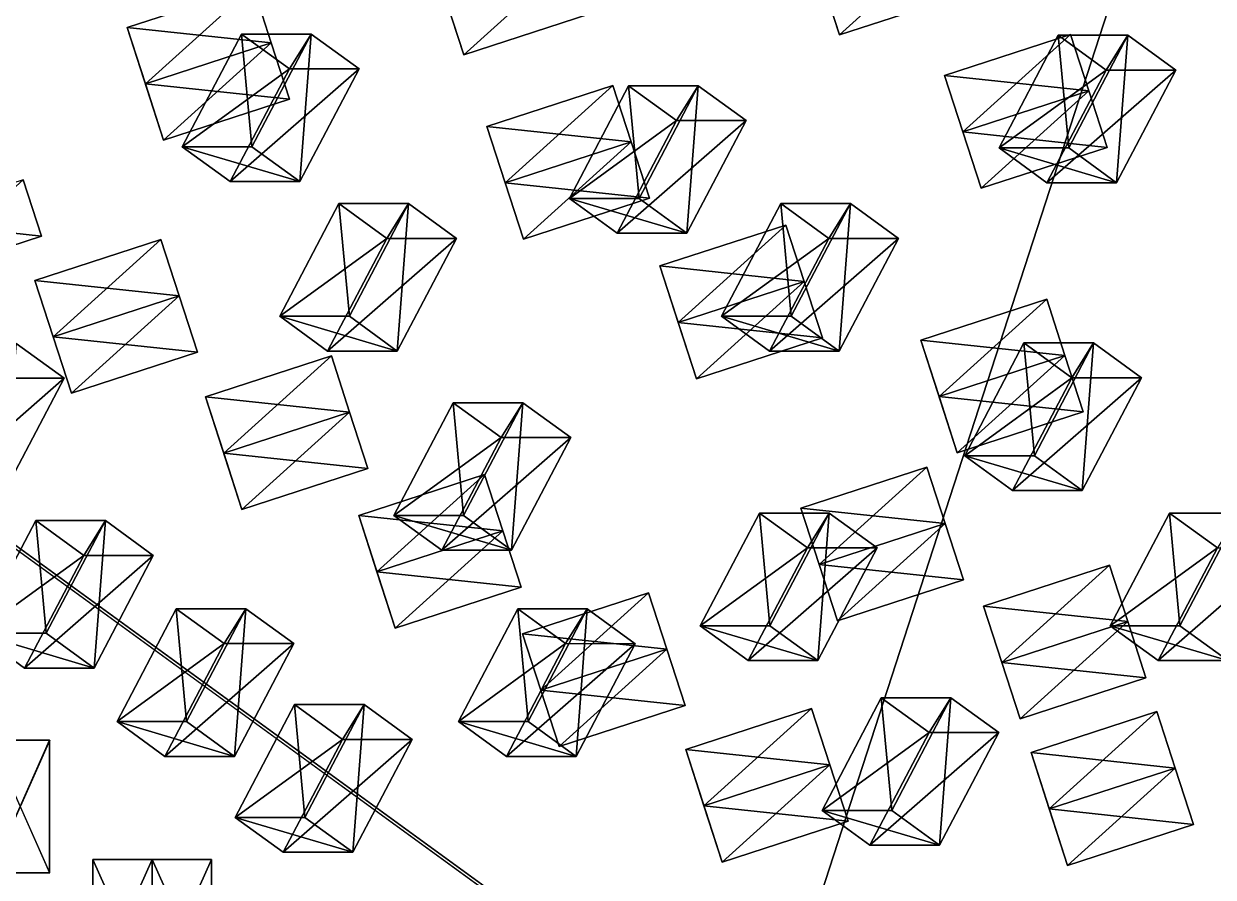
# Model space of a CAD drawing. Header units: metres. Extents: x -324 to 324, y -310 to 311.
# Drawn here: x -217.3 to -127.5, y 133.5 to 197.8 of the extents above; entities that cross this region are included whole.
import ezdxf

# ---------------------------------------------------------------- set-up
doc = ezdxf.new("R2010")
doc.units = ezdxf.units.M

msp = doc.modelspace()

# ---------------------------------------------------------------- linework, layer by layer
for p, q in [((-161.85391, 117.712, -1261.8992), (-261.85693, 190.37546, -1061.904)), ((-261.97635, 190.21114, -1061.9042), (-161.96652, 117.55693, -1261.8993))]:
    msp.add_line(p, q)
for points in [[(-100.05551, 307.93835, -938.3003), (-161.85391, 117.712, -1261.8992), (-261.85693, 190.37546, -1061.904), (-261.85684, 190.37556, -1061.9039)], [(-100.05551, 307.93835, -938.3003), (61.75283, 190.36641, -1261.8993), (-161.85391, 117.712, -1261.8992), (-161.8538, 117.7121, -1261.899)], [(-155.75339, 197.02661, -1122.6477), (-157.1355, 201.28027, -1113.7036), (-158.51743, 205.53342, -1115.94), (-158.51732, 205.53352, -1115.9398)], [(-158.51743, 205.53342, -1115.94), (-157.13533, 201.27975, -1124.884), (-155.75339, 197.02661, -1122.6477), (-155.75328, 197.02672, -1122.6476)], [(-184.12286, 195.51045, -1108), (-185.50497, 199.76411, -1099.0559), (-186.8869, 204.01726, -1101.2922), (-186.8868, 204.01736, -1101.2921)], [(-186.8869, 204.01726, -1101.2922), (-185.5048, 199.7636, -1110.2363), (-184.12286, 195.51045, -1108), (-184.12276, 195.51056, -1107.9999)], [(-155.75339, 197.02661, -1122.6477), (-157.13533, 201.27975, -1124.884), (-147.62476, 204.36993, -1124.884), (-147.62465, 204.37004, -1124.8839)], [(-147.62476, 204.36993, -1124.884), (-146.24283, 200.11679, -1122.6477), (-155.75339, 197.02661, -1122.6477), (-155.75328, 197.02672, -1122.6476)], [(-184.12286, 195.51045, -1108), (-185.5048, 199.7636, -1110.2363), (-175.99423, 202.85378, -1110.2363), (-175.99413, 202.85388, -1110.2362)], [(-175.99423, 202.85378, -1110.2363), (-174.6123, 198.60063, -1108), (-184.12286, 195.51045, -1108), (-184.12276, 195.51056, -1107.9999)], [(-157.1355, 201.28027, -1113.7036), (-155.75339, 197.02661, -1122.6477), (-146.24283, 200.11679, -1122.6477), (-146.24272, 200.1169, -1122.6476)], [(-208.15886, 193.32317, -1108.486), (-209.54095, 197.57683, -1099.5419), (-200.0304, 200.667, -1099.5419), (-200.03029, 200.66711, -1099.5417)], [(-198.64845, 196.41386, -1097.3055), (-200.0304, 200.667, -1099.5419), (-209.54095, 197.57683, -1099.5419), (-209.54085, 197.57693, -1099.5417)], [(-200.0304, 200.667, -1099.5419), (-198.64828, 196.41335, -1108.486), (-208.15886, 193.32317, -1108.486), (-208.15875, 193.32327, -1108.4858)], [(-198.64828, 196.41335, -1108.486), (-200.0304, 200.667, -1099.5419), (-198.64845, 196.41386, -1097.3055), (-198.64835, 196.41397, -1097.3054)], [(-185.50497, 199.76411, -1099.0559), (-184.12286, 195.51045, -1108), (-174.6123, 198.60063, -1108), (-174.6122, 198.60074, -1107.9999)], [(-206.77692, 189.07002, -1106.2496), (-208.15903, 193.32368, -1097.3055), (-209.54095, 197.57683, -1099.5419), (-209.54085, 197.57693, -1099.5417)], [(-209.54095, 197.57683, -1099.5419), (-208.15886, 193.32317, -1108.486), (-206.77692, 189.07002, -1106.2496), (-206.77681, 189.07013, -1106.2495)], [(-209.54095, 197.57683, -1099.5419), (-208.15903, 193.32368, -1097.3055), (-198.64845, 196.41386, -1097.3055), (-198.64835, 196.41397, -1097.3054)], [(-200.8959, 197.07845, -951.8707), (-205.36794, 188.57187, -949.1068), (-200.11029, 188.57162, -940.6005), (-200.11018, 188.57173, -940.6004)], [(-205.36794, 188.57187, -949.1068), (-200.8959, 197.07845, -951.8707), (-197.27795, 194.44986, -954.107), (-197.27785, 194.44997, -954.1069)], [(-200.11029, 188.57162, -940.6005), (-195.63826, 197.07822, -943.3644), (-200.8959, 197.07845, -951.8707), (-200.8958, 197.07855, -951.8706)], [(-197.27795, 194.44986, -954.107), (-200.8959, 197.07845, -951.8707), (-195.63826, 197.07822, -943.3644), (-195.63815, 197.07832, -943.36426)], [(-195.63826, 197.07822, -943.3644), (-200.11029, 188.57162, -940.6005), (-196.49234, 185.94304, -942.8368), (-196.49223, 185.94315, -942.8367)], [(-195.63826, 197.07822, -943.3644), (-192.02031, 194.44962, -945.6007), (-197.27795, 194.44986, -954.107), (-197.27785, 194.44997, -954.1069)], [(-196.49234, 185.94304, -942.8368), (-192.02031, 194.44962, -945.6007), (-195.63826, 197.07822, -943.3644), (-195.63815, 197.07832, -943.36426)], [(-146.43866, 189.69102, -1153.5345), (-147.82076, 193.94469, -1144.5905), (-138.3102, 197.03487, -1144.5905), (-138.31009, 197.03497, -1144.5903)], [(-136.92825, 192.78172, -1142.3541), (-138.3102, 197.03487, -1144.5905), (-147.82076, 193.94469, -1144.5905), (-147.82065, 193.9448, -1144.5903)], [(-138.3102, 197.03487, -1144.5905), (-136.92809, 192.7812, -1153.5345), (-146.43866, 189.69102, -1153.5345), (-146.43855, 189.69113, -1153.5344)], [(-139.23373, 196.988, -852.00507), (-143.70576, 188.48143, -849.24115), (-138.44812, 188.48119, -840.73486), (-138.44801, 188.4813, -840.73474)], [(-143.70576, 188.48143, -849.24115), (-139.23373, 196.988, -852.00507), (-135.61578, 194.35942, -854.24133), (-135.61568, 194.35953, -854.2412)], [(-138.44812, 188.48119, -840.73486), (-133.97609, 196.98778, -843.4987), (-139.23373, 196.988, -852.00507), (-139.23363, 196.98811, -852.00494)], [(-135.61578, 194.35942, -854.24133), (-139.23373, 196.988, -852.00507), (-133.97609, 196.98778, -843.4987), (-133.97598, 196.98788, -843.4986)], [(-133.97609, 196.98778, -843.4987), (-138.44812, 188.48119, -840.73486), (-134.83017, 185.8526, -842.9711), (-134.83006, 185.8527, -842.971)], [(-136.92809, 192.7812, -1153.5345), (-138.3102, 197.03487, -1144.5905), (-136.92825, 192.78172, -1142.3541), (-136.92815, 192.78183, -1142.354)], [(-133.97609, 196.98778, -843.4987), (-130.35814, 194.35918, -845.73505), (-135.61578, 194.35942, -854.24133), (-135.61568, 194.35953, -854.2412)], [(-134.83017, 185.8526, -842.9711), (-130.35814, 194.35918, -845.73505), (-133.97609, 196.98778, -843.4987), (-133.97598, 196.98788, -843.4986)], [(-197.26636, 192.1602, -1106.2496), (-198.64845, 196.41386, -1097.3055), (-208.15903, 193.32368, -1097.3055), (-208.15892, 193.32379, -1097.3054)], [(-206.77692, 189.07002, -1106.2496), (-208.15886, 193.32317, -1108.486), (-198.64828, 196.41335, -1108.486), (-198.64818, 196.41345, -1108.4858)], [(-198.64828, 196.41335, -1108.486), (-197.26636, 192.1602, -1106.2496), (-206.77692, 189.07002, -1106.2496), (-206.77681, 189.07013, -1106.2495)], [(-198.64845, 196.41386, -1097.3055), (-197.26636, 192.1602, -1106.2496), (-198.64828, 196.41335, -1108.486), (-198.64818, 196.41345, -1108.4858)], [(-197.27795, 194.44986, -954.107), (-201.74998, 185.94327, -951.34314), (-205.36794, 188.57187, -949.1068), (-205.36783, 188.57198, -949.1067)], [(-201.74998, 185.94327, -951.34314), (-197.27795, 194.44986, -954.107), (-192.02031, 194.44962, -945.6007), (-192.0202, 194.44972, -945.6006)], [(-192.02031, 194.44962, -945.6007), (-196.49234, 185.94304, -942.8368), (-201.74998, 185.94327, -951.34314), (-201.74988, 185.94337, -951.343)], [(-135.61578, 194.35942, -854.24133), (-140.08781, 185.85283, -851.4775), (-143.70576, 188.48143, -849.24115), (-143.70566, 188.48154, -849.241)], [(-140.08781, 185.85283, -851.4775), (-135.61578, 194.35942, -854.24133), (-130.35814, 194.35918, -845.73505), (-130.35803, 194.35928, -845.7349)], [(-130.35814, 194.35918, -845.73505), (-134.83017, 185.8526, -842.9711), (-140.08781, 185.85283, -851.4775), (-140.0877, 185.85294, -851.47736)], [(-208.15903, 193.32368, -1097.3055), (-206.77692, 189.07002, -1106.2496), (-197.26636, 192.1602, -1106.2496), (-197.26625, 192.16031, -1106.2495)], [(-180.98497, 185.85304, -1139.4856), (-182.36707, 190.1067, -1130.5415), (-172.8565, 193.19688, -1130.5415), (-172.8564, 193.19699, -1130.5414)], [(-171.47456, 188.94374, -1128.3052), (-172.8565, 193.19688, -1130.5415), (-182.36707, 190.1067, -1130.5415), (-182.36696, 190.10681, -1130.5414)], [(-172.8565, 193.19688, -1130.5415), (-171.4744, 188.94322, -1139.4856), (-180.98497, 185.85304, -1139.4856), (-180.98486, 185.85315, -1139.4855)], [(-171.67184, 193.17801, -900.0063), (-176.14388, 184.67143, -897.2424), (-170.88623, 184.67119, -888.7361), (-170.88612, 184.6713, -888.73596)], [(-176.14388, 184.67143, -897.2424), (-171.67184, 193.17801, -900.0063), (-168.0539, 190.54942, -902.24255), (-168.05379, 190.54953, -902.24243)], [(-171.4744, 188.94322, -1139.4856), (-172.8565, 193.19688, -1130.5415), (-171.47456, 188.94374, -1128.3052), (-171.47446, 188.94385, -1128.305)], [(-170.88623, 184.67119, -888.7361), (-166.4142, 193.17778, -891.49994), (-171.67184, 193.17801, -900.0063), (-171.67174, 193.17812, -900.00616)], [(-168.0539, 190.54942, -902.24255), (-171.67184, 193.17801, -900.0063), (-166.4142, 193.17778, -891.49994), (-166.4141, 193.17789, -891.4998)], [(-166.4142, 193.17778, -891.49994), (-170.88623, 184.67119, -888.7361), (-167.26828, 182.0426, -890.97235), (-167.26817, 182.04271, -890.9722)], [(-166.4142, 193.17778, -891.49994), (-162.79625, 190.54918, -893.73627), (-168.0539, 190.54942, -902.24255), (-168.05379, 190.54953, -902.24243)], [(-167.26828, 182.0426, -890.97235), (-162.79625, 190.54918, -893.73627), (-166.4142, 193.17778, -891.49994), (-166.4141, 193.17789, -891.4998)], [(-145.05672, 185.43788, -1151.2982), (-146.43883, 189.69154, -1142.3541), (-147.82076, 193.94469, -1144.5905), (-147.82065, 193.9448, -1144.5903)], [(-147.82076, 193.94469, -1144.5905), (-146.43866, 189.69102, -1153.5345), (-145.05672, 185.43788, -1151.2982), (-145.05661, 185.43799, -1151.2981)], [(-147.82076, 193.94469, -1144.5905), (-146.43883, 189.69154, -1142.3541), (-136.92825, 192.78172, -1142.3541), (-136.92815, 192.78183, -1142.354)], [(-135.54616, 188.52806, -1151.2982), (-136.92825, 192.78172, -1142.3541), (-146.43883, 189.69154, -1142.3541), (-146.43872, 189.69165, -1142.354)], [(-145.05672, 185.43788, -1151.2982), (-146.43866, 189.69102, -1153.5345), (-136.92809, 192.7812, -1153.5345), (-136.92798, 192.78131, -1153.5344)], [(-136.92809, 192.7812, -1153.5345), (-135.54616, 188.52806, -1151.2982), (-145.05672, 185.43788, -1151.2982), (-145.05661, 185.43799, -1151.2981)], [(-136.92825, 192.78172, -1142.3541), (-135.54616, 188.52806, -1151.2982), (-136.92809, 192.7812, -1153.5345), (-136.92798, 192.78131, -1153.5344)], [(-168.0539, 190.54942, -902.24255), (-172.52592, 182.04283, -899.4787), (-176.14388, 184.67143, -897.2424), (-176.14377, 184.67154, -897.24225)], [(-172.52592, 182.04283, -899.4787), (-168.0539, 190.54942, -902.24255), (-162.79625, 190.54918, -893.73627), (-162.79614, 190.54929, -893.73615)], [(-162.79625, 190.54918, -893.73627), (-167.26828, 182.0426, -890.97235), (-172.52592, 182.04283, -899.4787), (-172.52582, 182.04294, -899.4786)], [(-323.78564, -0.00020891172, -938.3003), (-261.97635, 190.21114, -1061.9042), (-161.96652, 117.55693, -1261.8993), (-161.96642, 117.55703, -1261.8992)], [(-200.13194, 0.095825195, -738.10077), (-261.94815, 190.31635, -1061.6997), (-323.74664, 0.10151672, -938.0959), (-323.74655, 0.101616725, -938.09576)], [(-179.60303, 181.5999, -1137.2493), (-180.98514, 185.85356, -1128.3052), (-182.36707, 190.1067, -1130.5415), (-182.36696, 190.10681, -1130.5414)], [(-182.36707, 190.1067, -1130.5415), (-180.98497, 185.85304, -1139.4856), (-179.60303, 181.5999, -1137.2493), (-179.60292, 181.6, -1137.2491)], [(-182.36707, 190.1067, -1130.5415), (-180.98514, 185.85356, -1128.3052), (-171.47456, 188.94374, -1128.3052), (-171.47446, 188.94385, -1128.305)], [(-146.43883, 189.69154, -1142.3541), (-145.05672, 185.43788, -1151.2982), (-135.54616, 188.52806, -1151.2982), (-135.54605, 188.52817, -1151.2981)], [(-170.09247, 184.69008, -1137.2493), (-171.47456, 188.94374, -1128.3052), (-180.98514, 185.85356, -1128.3052), (-180.98503, 185.85367, -1128.305)], [(-179.60303, 181.5999, -1137.2493), (-180.98497, 185.85304, -1139.4856), (-171.4744, 188.94322, -1139.4856), (-171.47429, 188.94333, -1139.4855)], [(-171.4744, 188.94322, -1139.4856), (-170.09247, 184.69008, -1137.2493), (-179.60303, 181.5999, -1137.2493), (-179.60292, 181.6, -1137.2491)], [(-171.47456, 188.94374, -1128.3052), (-170.09247, 184.69008, -1137.2493), (-171.4744, 188.94322, -1139.4856), (-171.47429, 188.94333, -1139.4855)], [(-196.49234, 185.94304, -942.8368), (-200.11029, 188.57162, -940.6005), (-205.36794, 188.57187, -949.1068), (-205.36783, 188.57198, -949.1067)], [(-205.36794, 188.57187, -949.1068), (-201.74998, 185.94327, -951.34314), (-196.49234, 185.94304, -942.8368), (-196.49223, 185.94315, -942.8367)], [(-134.83017, 185.8526, -842.9711), (-138.44812, 188.48119, -840.73486), (-143.70576, 188.48143, -849.24115), (-143.70566, 188.48154, -849.241)], [(-143.70576, 188.48143, -849.24115), (-140.08781, 185.85283, -851.4775), (-134.83017, 185.8526, -842.9711), (-134.83006, 185.8527, -842.971)], [(-216.00433, 181.8335, -1114.3105), (-217.38643, 186.08716, -1105.3665), (-226.897, 182.99698, -1105.3665), (-226.8969, 182.99709, -1105.3663)], [(-217.38626, 186.08664, -1116.5469), (-216.00433, 181.8335, -1114.3105), (-225.5149, 178.74332, -1114.3105), (-225.51479, 178.74342, -1114.3104)], [(-217.38643, 186.08716, -1105.3665), (-216.00433, 181.8335, -1114.3105), (-217.38626, 186.08664, -1116.5469), (-217.38615, 186.08675, -1116.5468)], [(-180.98514, 185.85356, -1128.3052), (-179.60303, 181.5999, -1137.2493), (-170.09247, 184.69008, -1137.2493), (-170.09236, 184.69019, -1137.2491)], [(-193.54094, 184.2856, -924.9346), (-198.01297, 175.77902, -922.17065), (-192.75533, 175.77878, -913.66437), (-192.75522, 175.77888, -913.66425)], [(-198.01297, 175.77902, -922.17065), (-193.54094, 184.2856, -924.9346), (-189.92299, 181.65701, -927.17084), (-189.92288, 181.65712, -927.1707)], [(-192.75533, 175.77878, -913.66437), (-188.2833, 184.28537, -916.4282), (-193.54094, 184.2856, -924.9346), (-193.54083, 184.2857, -924.93445)], [(-189.92299, 181.65701, -927.17084), (-193.54094, 184.2856, -924.9346), (-188.2833, 184.28537, -916.4282), (-188.28319, 184.28548, -916.4281)], [(-188.2833, 184.28537, -916.4282), (-192.75533, 175.77878, -913.66437), (-189.13737, 173.15019, -915.90063), (-189.13727, 173.1503, -915.9005)], [(-188.2833, 184.28537, -916.4282), (-184.66534, 181.65677, -918.66455), (-189.92299, 181.65701, -927.17084), (-189.92288, 181.65712, -927.1707)], [(-189.13737, 173.15019, -915.90063), (-184.66534, 181.65677, -918.66455), (-188.2833, 184.28537, -916.4282), (-188.28319, 184.28548, -916.4281)], [(-167.26828, 182.0426, -890.97235), (-170.88623, 184.67119, -888.7361), (-176.14388, 184.67143, -897.2424), (-176.14377, 184.67154, -897.24225)], [(-176.14388, 184.67143, -897.2424), (-172.52592, 182.04283, -899.4787), (-167.26828, 182.0426, -890.97235), (-167.26817, 182.04271, -890.9722)], [(-160.18224, 184.28407, -870.9638), (-164.65427, 175.7775, -868.1999), (-159.39662, 175.77725, -859.6936), (-159.39651, 175.77736, -859.6935)], [(-164.65427, 175.7775, -868.1999), (-160.18224, 184.28407, -870.9638), (-156.56429, 181.65549, -873.2001), (-156.56418, 181.6556, -873.19995)], [(-159.39662, 175.77725, -859.6936), (-154.92459, 184.28384, -862.45746), (-160.18224, 184.28407, -870.9638), (-160.18213, 184.28418, -870.9637)], [(-156.56429, 181.65549, -873.2001), (-160.18224, 184.28407, -870.9638), (-154.92459, 184.28384, -862.45746), (-154.92448, 184.28395, -862.45734)], [(-154.92459, 184.28384, -862.45746), (-159.39662, 175.77725, -859.6936), (-155.77867, 173.14867, -861.9299), (-155.77856, 173.14877, -861.92975)], [(-154.92459, 184.28384, -862.45746), (-151.30664, 181.65524, -864.6938), (-156.56429, 181.65549, -873.2001), (-156.56418, 181.6556, -873.19995)], [(-155.77867, 173.14867, -861.9299), (-151.30664, 181.65524, -864.6938), (-154.92459, 184.28384, -862.45746), (-154.92448, 184.28395, -862.45734)], [(-226.897, 182.99698, -1105.3665), (-225.5149, 178.74332, -1114.3105), (-216.00433, 181.8335, -1114.3105), (-216.00423, 181.8336, -1114.3104)], [(-167.92476, 175.32292, -1167.5834), (-169.30685, 179.57658, -1158.6393), (-159.7963, 182.66676, -1158.6393), (-159.79619, 182.66687, -1158.6392)], [(-158.41435, 178.41362, -1156.403), (-159.7963, 182.66676, -1158.6393), (-169.30685, 179.57658, -1158.6393), (-169.30675, 179.57669, -1158.6392)], [(-159.7963, 182.66676, -1158.6393), (-158.41418, 178.4131, -1167.5834), (-167.92476, 175.32292, -1167.5834), (-167.92465, 175.32303, -1167.5833)], [(-158.41418, 178.4131, -1167.5834), (-159.7963, 182.66676, -1158.6393), (-158.41435, 178.41362, -1156.403), (-158.41425, 178.41373, -1156.4028)], [(-215.11397, 174.23102, -1140.499), (-216.49606, 178.48468, -1131.5549), (-206.9855, 181.57486, -1131.5549), (-206.9854, 181.57497, -1131.5548)], [(-205.60356, 177.32172, -1129.3186), (-206.9855, 181.57486, -1131.5549), (-216.49606, 178.48468, -1131.5549), (-216.49596, 178.48479, -1131.5548)], [(-206.9855, 181.57486, -1131.5549), (-205.6034, 177.3212, -1140.499), (-215.11397, 174.23102, -1140.499), (-215.11386, 174.23112, -1140.4989)], [(-205.6034, 177.3212, -1140.499), (-206.9855, 181.57486, -1131.5549), (-205.60356, 177.32172, -1129.3186), (-205.60345, 177.32182, -1129.3185)], [(-189.92299, 181.65701, -927.17084), (-194.39502, 173.15042, -924.407), (-198.01297, 175.77902, -922.17065), (-198.01286, 175.77913, -922.17053)], [(-194.39502, 173.15042, -924.407), (-189.92299, 181.65701, -927.17084), (-184.66534, 181.65677, -918.66455), (-184.66524, 181.65688, -918.6644)], [(-184.66534, 181.65677, -918.66455), (-189.13737, 173.15019, -915.90063), (-194.39502, 173.15042, -924.407), (-194.39491, 173.15053, -924.40686)], [(-156.56429, 181.65549, -873.2001), (-161.03632, 173.1489, -870.4362), (-164.65427, 175.7775, -868.1999), (-164.65416, 175.7776, -868.19977)], [(-161.03632, 173.1489, -870.4362), (-156.56429, 181.65549, -873.2001), (-151.30664, 181.65524, -864.6938), (-151.30653, 181.65535, -864.69366)], [(-151.30664, 181.65524, -864.6938), (-155.77867, 173.14867, -861.9299), (-161.03632, 173.1489, -870.4362), (-161.03621, 173.149, -870.4361)], [(-166.54282, 171.06978, -1165.347), (-167.92493, 175.32344, -1156.403), (-169.30685, 179.57658, -1158.6393), (-169.30675, 179.57669, -1158.6392)], [(-169.30685, 179.57658, -1158.6393), (-167.92476, 175.32292, -1167.5834), (-166.54282, 171.06978, -1165.347), (-166.54271, 171.06989, -1165.3469)], [(-169.30685, 179.57658, -1158.6393), (-167.92493, 175.32344, -1156.403), (-158.41435, 178.41362, -1156.403), (-158.41425, 178.41373, -1156.4028)], [(-213.73203, 169.97787, -1138.2627), (-215.11414, 174.23154, -1129.3186), (-216.49606, 178.48468, -1131.5549), (-216.49596, 178.48479, -1131.5548)], [(-216.49606, 178.48468, -1131.5549), (-215.11397, 174.23102, -1140.499), (-213.73203, 169.97787, -1138.2627), (-213.73192, 169.97798, -1138.2626)], [(-216.49606, 178.48468, -1131.5549), (-215.11414, 174.23154, -1129.3186), (-205.60356, 177.32172, -1129.3186), (-205.60345, 177.32182, -1129.3185)], [(-157.03226, 174.15996, -1165.347), (-158.41435, 178.41362, -1156.403), (-167.92493, 175.32344, -1156.403), (-167.92482, 175.32355, -1156.4028)], [(-166.54282, 171.06978, -1165.347), (-167.92476, 175.32292, -1167.5834), (-158.41418, 178.4131, -1167.5834), (-158.41408, 178.41321, -1167.5833)], [(-158.41418, 178.4131, -1167.5834), (-157.03226, 174.15996, -1165.347), (-166.54282, 171.06978, -1165.347), (-166.54271, 171.06989, -1165.3469)], [(-158.41435, 178.41362, -1156.403), (-157.03226, 174.15996, -1165.347), (-158.41418, 178.4131, -1167.5834), (-158.41408, 178.41321, -1167.5833)], [(-204.22147, 173.06805, -1138.2627), (-205.60356, 177.32172, -1129.3186), (-215.11414, 174.23154, -1129.3186), (-215.11403, 174.23164, -1129.3185)], [(-213.73203, 169.97787, -1138.2627), (-215.11397, 174.23102, -1140.499), (-205.6034, 177.3212, -1140.499), (-205.60329, 177.3213, -1140.4989)], [(-205.6034, 177.3212, -1140.499), (-204.22147, 173.06805, -1138.2627), (-213.73203, 169.97787, -1138.2627), (-213.73192, 169.97798, -1138.2626)], [(-205.60356, 177.32172, -1129.3186), (-204.22147, 173.06805, -1138.2627), (-205.6034, 177.3212, -1140.499), (-205.60329, 177.3213, -1140.4989)], [(-148.23824, 169.731, -1190.384), (-149.62033, 173.98466, -1181.44), (-140.10977, 177.07484, -1181.44), (-140.10966, 177.07495, -1181.4398)], [(-138.72783, 172.8217, -1179.2036), (-140.10977, 177.07484, -1181.44), (-149.62033, 173.98466, -1181.44), (-149.62022, 173.98477, -1181.4398)], [(-140.10977, 177.07484, -1181.44), (-138.72766, 172.82118, -1190.384), (-148.23824, 169.731, -1190.384), (-148.23813, 169.73111, -1190.3839)], [(-138.72766, 172.82118, -1190.384), (-140.10977, 177.07484, -1181.44), (-138.72783, 172.8217, -1179.2036), (-138.72772, 172.82181, -1179.2035)], [(-189.13737, 173.15019, -915.90063), (-192.75533, 175.77878, -913.66437), (-198.01297, 175.77902, -922.17065), (-198.01286, 175.77913, -922.17053)], [(-198.01297, 175.77902, -922.17065), (-194.39502, 173.15042, -924.407), (-189.13737, 173.15019, -915.90063), (-189.13727, 173.1503, -915.9005)], [(-167.92493, 175.32344, -1156.403), (-166.54282, 171.06978, -1165.347), (-157.03226, 174.15996, -1165.347), (-157.03215, 174.16006, -1165.3469)], [(-155.77867, 173.14867, -861.9299), (-159.39662, 175.77725, -859.6936), (-164.65427, 175.7775, -868.1999), (-164.65416, 175.7776, -868.19977)], [(-164.65427, 175.7775, -868.1999), (-161.03632, 173.1489, -870.4362), (-155.77867, 173.14867, -861.9299), (-155.77856, 173.14877, -861.92975)], [(-215.11414, 174.23154, -1129.3186), (-213.73203, 169.97787, -1138.2627), (-204.22147, 173.06805, -1138.2627), (-204.22136, 173.06816, -1138.2626)], [(-217.9051, 173.72852, -951.9426), (-214.28716, 171.09991, -954.17896), (-219.5448, 171.10016, -962.68524), (-219.5447, 171.10027, -962.6851)], [(-218.75919, 162.59334, -951.41504), (-214.28716, 171.09991, -954.17896), (-217.9051, 173.72852, -951.9426), (-217.905, 173.72862, -951.9425)], [(-146.8563, 165.47786, -1188.1477), (-148.2384, 169.73152, -1179.2036), (-149.62033, 173.98466, -1181.44), (-149.62022, 173.98477, -1181.4398)], [(-149.62033, 173.98466, -1181.44), (-148.23824, 169.731, -1190.384), (-146.8563, 165.47786, -1188.1477), (-146.85619, 165.47797, -1188.1476)], [(-149.62033, 173.98466, -1181.44), (-148.2384, 169.73152, -1179.2036), (-138.72783, 172.8217, -1179.2036), (-138.72772, 172.82181, -1179.2035)], [(-141.82784, 173.76883, -828.9095), (-146.29987, 165.26225, -826.14557), (-141.04222, 165.26201, -817.6393), (-141.04211, 165.26212, -817.63916)], [(-146.29987, 165.26225, -826.14557), (-141.82784, 173.76883, -828.9095), (-138.20988, 171.14024, -831.14575), (-138.20978, 171.14035, -831.1456)], [(-141.04222, 165.26201, -817.6393), (-136.57019, 173.7686, -820.40314), (-141.82784, 173.76883, -828.9095), (-141.82773, 173.76894, -828.90936)], [(-138.20988, 171.14024, -831.14575), (-141.82784, 173.76883, -828.9095), (-136.57019, 173.7686, -820.40314), (-136.57008, 173.7687, -820.403)], [(-136.57019, 173.7686, -820.40314), (-141.04222, 165.26201, -817.6393), (-137.42427, 162.63342, -819.87555), (-137.42416, 162.63353, -819.8754)], [(-136.57019, 173.7686, -820.40314), (-132.95224, 171.14, -822.63947), (-138.20988, 171.14024, -831.14575), (-138.20978, 171.14035, -831.1456)], [(-137.42427, 162.63342, -819.87555), (-132.95224, 171.14, -822.63947), (-136.57019, 173.7686, -820.40314), (-136.57008, 173.7687, -820.403)], [(-202.24474, 165.45526, -1165.1421), (-203.62683, 169.70892, -1156.198), (-194.11627, 172.7991, -1156.198), (-194.11617, 172.79921, -1156.1979)], [(-192.73433, 168.54596, -1153.9617), (-194.11627, 172.7991, -1156.198), (-203.62683, 169.70892, -1156.198), (-203.62672, 169.70903, -1156.1979)], [(-194.11627, 172.7991, -1156.198), (-192.73416, 168.54544, -1165.1421), (-202.24474, 165.45526, -1165.1421), (-202.24463, 165.45537, -1165.142)], [(-192.73416, 168.54544, -1165.1421), (-194.11627, 172.7991, -1156.198), (-192.73433, 168.54596, -1153.9617), (-192.73422, 168.54607, -1153.9615)], [(-137.34573, 168.56804, -1188.1477), (-138.72783, 172.8217, -1179.2036), (-148.2384, 169.73152, -1179.2036), (-148.2383, 169.73163, -1179.2035)], [(-146.8563, 165.47786, -1188.1477), (-148.23824, 169.731, -1190.384), (-138.72766, 172.82118, -1190.384), (-138.72755, 172.82129, -1190.3839)], [(-138.72766, 172.82118, -1190.384), (-137.34573, 168.56804, -1188.1477), (-146.8563, 165.47786, -1188.1477), (-146.85619, 165.47797, -1188.1476)], [(-138.72783, 172.8217, -1179.2036), (-137.34573, 168.56804, -1188.1477), (-138.72766, 172.82118, -1190.384), (-138.72755, 172.82129, -1190.3839)], [(-224.01683, 162.59357, -959.9214), (-219.5448, 171.10016, -962.68524), (-214.28716, 171.09991, -954.17896), (-214.28705, 171.10002, -954.17883)], [(-214.28716, 171.09991, -954.17896), (-218.75919, 162.59334, -951.41504), (-224.01683, 162.59357, -959.9214), (-224.01672, 162.59367, -959.92126)], [(-138.20988, 171.14024, -831.14575), (-142.68192, 162.63365, -828.3819), (-146.29987, 165.26225, -826.14557), (-146.29976, 165.26236, -826.14545)], [(-142.68192, 162.63365, -828.3819), (-138.20988, 171.14024, -831.14575), (-132.95224, 171.14, -822.63947), (-132.95213, 171.1401, -822.63934)], [(-132.95224, 171.14, -822.63947), (-137.42427, 162.63342, -819.87555), (-142.68192, 162.63365, -828.3819), (-142.68181, 162.63376, -828.3818)], [(-148.2384, 169.73152, -1179.2036), (-146.8563, 165.47786, -1188.1477), (-137.34573, 168.56804, -1188.1477), (-137.34563, 168.56815, -1188.1476)], [(-200.8628, 161.20212, -1162.9058), (-202.2449, 165.45578, -1153.9617), (-203.62683, 169.70892, -1156.198), (-203.62672, 169.70903, -1156.1979)], [(-203.62683, 169.70892, -1156.198), (-202.24474, 165.45526, -1165.1421), (-200.8628, 161.20212, -1162.9058), (-200.86269, 161.20222, -1162.9056)], [(-203.62683, 169.70892, -1156.198), (-202.2449, 165.45578, -1153.9617), (-192.73433, 168.54596, -1153.9617), (-192.73422, 168.54607, -1153.9615)], [(-184.92366, 169.25838, -893.3298), (-189.39569, 160.7518, -890.56586), (-184.13805, 160.75156, -882.0596), (-184.13794, 160.75166, -882.05945)], [(-189.39569, 160.7518, -890.56586), (-184.92366, 169.25838, -893.3298), (-181.30571, 166.62979, -895.56604), (-181.3056, 166.6299, -895.5659)], [(-184.13805, 160.75156, -882.0596), (-179.66602, 169.25815, -884.8234), (-184.92366, 169.25838, -893.3298), (-184.92355, 169.25848, -893.32965)], [(-181.30571, 166.62979, -895.56604), (-184.92366, 169.25838, -893.3298), (-179.66602, 169.25815, -884.8234), (-179.66591, 169.25826, -884.8233)], [(-179.66602, 169.25815, -884.8234), (-184.13805, 160.75156, -882.0596), (-180.5201, 158.12297, -884.29584), (-180.51999, 158.12308, -884.2957)], [(-179.66602, 169.25815, -884.8234), (-176.04807, 166.62955, -887.05975), (-181.30571, 166.62979, -895.56604), (-181.3056, 166.6299, -895.5659)], [(-180.5201, 158.12297, -884.29584), (-176.04807, 166.62955, -887.05975), (-179.66602, 169.25815, -884.8234), (-179.66591, 169.25826, -884.8233)], [(-191.35223, 164.2923, -1162.9058), (-192.73433, 168.54596, -1153.9617), (-202.2449, 165.45578, -1153.9617), (-202.2448, 165.45589, -1153.9615)], [(-200.8628, 161.20212, -1162.9058), (-202.24474, 165.45526, -1165.1421), (-192.73416, 168.54544, -1165.1421), (-192.73405, 168.54555, -1165.142)], [(-192.73416, 168.54544, -1165.1421), (-191.35223, 164.2923, -1162.9058), (-200.8628, 161.20212, -1162.9058), (-200.86269, 161.20222, -1162.9056)], [(-192.73433, 168.54596, -1153.9617), (-191.35223, 164.2923, -1162.9058), (-192.73416, 168.54544, -1165.1421), (-192.73405, 168.54555, -1165.142)], [(-181.30571, 166.62979, -895.56604), (-185.77774, 158.1232, -892.8022), (-189.39569, 160.7518, -890.56586), (-189.39558, 160.7519, -890.56573)], [(-185.77774, 158.1232, -892.8022), (-181.30571, 166.62979, -895.56604), (-176.04807, 166.62955, -887.05975), (-176.04796, 166.62965, -887.05963)], [(-176.04807, 166.62955, -887.05975), (-180.5201, 158.12297, -884.29584), (-185.77774, 158.1232, -892.8022), (-185.77763, 158.1233, -892.80206)], [(-202.2449, 165.45578, -1153.9617), (-200.8628, 161.20212, -1162.9058), (-191.35223, 164.2923, -1162.9058), (-191.35213, 164.2924, -1162.9056)], [(-137.42427, 162.63342, -819.87555), (-141.04222, 165.26201, -817.6393), (-146.29987, 165.26225, -826.14557), (-146.29976, 165.26236, -826.14545)], [(-146.29987, 165.26225, -826.14557), (-142.68192, 162.63365, -828.3819), (-137.42427, 162.63342, -819.87555), (-137.42416, 162.63353, -819.8754)], [(-157.27885, 157.05742, -1208.9009), (-158.66095, 161.31108, -1199.9568), (-149.15039, 164.40126, -1199.9568), (-149.15028, 164.40137, -1199.9567)], [(-147.76845, 160.14812, -1197.7205), (-149.15039, 164.40126, -1199.9568), (-158.66095, 161.31108, -1199.9568), (-158.66084, 161.31119, -1199.9567)], [(-149.15039, 164.40126, -1199.9568), (-147.76828, 160.1476, -1208.9009), (-157.27885, 157.05742, -1208.9009), (-157.27875, 157.05753, -1208.9008)], [(-147.76828, 160.1476, -1208.9009), (-149.15039, 164.40126, -1199.9568), (-147.76845, 160.14812, -1197.7205), (-147.76834, 160.14822, -1197.7203)], [(-190.67116, 156.50072, -1189.3246), (-192.05325, 160.75438, -1180.3805), (-182.5427, 163.84456, -1180.3805), (-182.54259, 163.84467, -1180.3804)], [(-181.16075, 159.59142, -1178.1442), (-182.5427, 163.84456, -1180.3805), (-192.05325, 160.75438, -1180.3805), (-192.05315, 160.75449, -1180.3804)], [(-182.5427, 163.84456, -1180.3805), (-181.16058, 159.5909, -1189.3246), (-190.67116, 156.50072, -1189.3246), (-190.67105, 156.50082, -1189.3245)], [(-181.16058, 159.5909, -1189.3246), (-182.5427, 163.84456, -1180.3805), (-181.16075, 159.59142, -1178.1442), (-181.16064, 159.59152, -1178.144)], [(-189.28922, 152.24757, -1187.0883), (-190.67133, 156.50124, -1178.1442), (-192.05325, 160.75438, -1180.3805), (-192.05315, 160.75449, -1180.3804)], [(-192.05325, 160.75438, -1180.3805), (-190.67116, 156.50072, -1189.3246), (-189.28922, 152.24757, -1187.0883), (-189.28911, 152.24768, -1187.0881)], [(-192.05325, 160.75438, -1180.3805), (-190.67133, 156.50124, -1178.1442), (-181.16075, 159.59142, -1178.1442), (-181.16064, 159.59152, -1178.144)], [(-180.5201, 158.12297, -884.29584), (-184.13805, 160.75156, -882.0596), (-189.39569, 160.7518, -890.56586), (-189.39558, 160.7519, -890.56573)], [(-189.39569, 160.7518, -890.56586), (-185.77774, 158.1232, -892.8022), (-180.5201, 158.12297, -884.29584), (-180.51999, 158.12308, -884.2957)], [(-161.78941, 160.93341, -846.11694), (-166.26144, 152.42683, -843.353), (-161.0038, 152.42659, -834.84674), (-161.0037, 152.4267, -834.8466)], [(-166.26144, 152.42683, -843.353), (-161.78941, 160.93341, -846.11694), (-158.17146, 158.30482, -848.3532), (-158.17136, 158.30493, -848.3531)], [(-161.0038, 152.42659, -834.84674), (-156.53177, 160.93318, -837.6106), (-161.78941, 160.93341, -846.11694), (-161.7893, 160.93352, -846.1168)], [(-158.17146, 158.30482, -848.3532), (-161.78941, 160.93341, -846.11694), (-156.53177, 160.93318, -837.6106), (-156.53166, 160.93329, -837.6105)], [(-156.53177, 160.93318, -837.6106), (-161.0038, 152.42659, -834.84674), (-157.38585, 149.798, -837.083), (-157.38574, 149.79811, -837.0829)], [(-155.89691, 152.80428, -1206.6646), (-157.27902, 157.05794, -1197.7205), (-158.66095, 161.31108, -1199.9568), (-158.66084, 161.31119, -1199.9567)], [(-158.66095, 161.31108, -1199.9568), (-157.27885, 157.05742, -1208.9009), (-155.89691, 152.80428, -1206.6646), (-155.8968, 152.80438, -1206.6644)], [(-158.66095, 161.31108, -1199.9568), (-157.27902, 157.05794, -1197.7205), (-147.76845, 160.14812, -1197.7205), (-147.76834, 160.14822, -1197.7203)], [(-156.53177, 160.93318, -837.6106), (-152.91382, 158.30458, -839.8469), (-158.17146, 158.30482, -848.3532), (-158.17136, 158.30493, -848.3531)], [(-157.38585, 149.798, -837.083), (-152.91382, 158.30458, -839.8469), (-156.53177, 160.93318, -837.6106), (-156.53166, 160.93329, -837.6105)], [(-130.84055, 160.93199, -796.04504), (-135.31258, 152.42542, -793.2811), (-130.05493, 152.42517, -784.77484), (-130.05482, 152.42528, -784.7747)], [(-135.31258, 152.42542, -793.2811), (-130.84055, 160.93199, -796.04504), (-127.2226, 158.3034, -798.2813), (-127.2225, 158.30351, -798.2812)], [(-130.05493, 152.42517, -784.77484), (-125.5829, 160.93176, -787.5387), (-130.84055, 160.93199, -796.04504), (-130.84044, 160.9321, -796.0449)], [(-127.2226, 158.3034, -798.2813), (-130.84055, 160.93199, -796.04504), (-125.5829, 160.93176, -787.5387), (-125.5828, 160.93187, -787.5386)], [(-125.5829, 160.93176, -787.5387), (-130.05493, 152.42517, -784.77484), (-126.43698, 149.79659, -787.0111), (-126.43688, 149.79669, -787.011)], [(-216.43211, 160.3664, -933.85345), (-220.90414, 151.85982, -931.08954), (-215.6465, 151.85957, -922.58325), (-215.6464, 151.85968, -922.5831)], [(-220.90414, 151.85982, -931.08954), (-216.43211, 160.3664, -933.85345), (-212.81416, 157.73781, -936.0897), (-212.81406, 157.73792, -936.0896)], [(-215.6465, 151.85957, -922.58325), (-211.17447, 160.36617, -925.3471), (-216.43211, 160.3664, -933.85345), (-216.432, 160.3665, -933.85333)], [(-212.81416, 157.73781, -936.0897), (-216.43211, 160.3664, -933.85345), (-211.17447, 160.36617, -925.3471), (-211.17436, 160.36627, -925.347)], [(-211.17447, 160.36617, -925.3471), (-215.6465, 151.85957, -922.58325), (-212.02855, 149.23099, -924.8195), (-212.02844, 149.2311, -924.8194)], [(-211.17447, 160.36617, -925.3471), (-207.55652, 157.73756, -927.58344), (-212.81416, 157.73781, -936.0897), (-212.81406, 157.73792, -936.0896)], [(-212.02855, 149.23099, -924.8195), (-207.55652, 157.73756, -927.58344), (-211.17447, 160.36617, -925.3471), (-211.17436, 160.36627, -925.347)], [(-146.38635, 155.89445, -1206.6646), (-147.76845, 160.14812, -1197.7205), (-157.27902, 157.05794, -1197.7205), (-157.27892, 157.05804, -1197.7203)], [(-155.89691, 152.80428, -1206.6646), (-157.27885, 157.05742, -1208.9009), (-147.76828, 160.1476, -1208.9009), (-147.76817, 160.1477, -1208.9008)], [(-147.76828, 160.1476, -1208.9009), (-146.38635, 155.89445, -1206.6646), (-155.89691, 152.80428, -1206.6646), (-155.8968, 152.80438, -1206.6644)], [(-147.76845, 160.14812, -1197.7205), (-146.38635, 155.89445, -1206.6646), (-147.76828, 160.1476, -1208.9009), (-147.76817, 160.1477, -1208.9008)], [(-179.77866, 155.33775, -1187.0883), (-181.16075, 159.59142, -1178.1442), (-190.67133, 156.50124, -1178.1442), (-190.67122, 156.50134, -1178.144)], [(-189.28922, 152.24757, -1187.0883), (-190.67116, 156.50072, -1189.3246), (-181.16058, 159.5909, -1189.3246), (-181.16048, 159.591, -1189.3245)], [(-181.16058, 159.5909, -1189.3246), (-179.77866, 155.33775, -1187.0883), (-189.28922, 152.24757, -1187.0883), (-189.28911, 152.24768, -1187.0881)], [(-181.16075, 159.59142, -1178.1442), (-179.77866, 155.33775, -1187.0883), (-181.16058, 159.5909, -1189.3246), (-181.16048, 159.591, -1189.3245)], [(-158.17146, 158.30482, -848.3532), (-162.6435, 149.79823, -845.58936), (-166.26144, 152.42683, -843.353), (-166.26134, 152.42694, -843.3529)], [(-162.6435, 149.79823, -845.58936), (-158.17146, 158.30482, -848.3532), (-152.91382, 158.30458, -839.8469), (-152.91371, 158.30469, -839.8468)], [(-152.91382, 158.30458, -839.8469), (-157.38585, 149.798, -837.083), (-162.6435, 149.79823, -845.58936), (-162.64339, 149.79834, -845.58923)], [(-127.2226, 158.3034, -798.2813), (-131.69463, 149.79681, -795.51746), (-135.31258, 152.42542, -793.2811), (-135.31247, 152.42552, -793.281)], [(-131.69463, 149.79681, -795.51746), (-127.2226, 158.3034, -798.2813), (-121.96495, 158.30316, -789.775), (-121.96485, 158.30327, -789.7749)], [(-121.96495, 158.30316, -789.775), (-126.43698, 149.79659, -787.0111), (-131.69463, 149.79681, -795.51746), (-131.69452, 149.79692, -795.51733)], [(-212.81416, 157.73781, -936.0897), (-217.2862, 149.23122, -933.32587), (-220.90414, 151.85982, -931.08954), (-220.90404, 151.85992, -931.0894)], [(-217.2862, 149.23122, -933.32587), (-212.81416, 157.73781, -936.0897), (-207.55652, 157.73756, -927.58344), (-207.55641, 157.73767, -927.5833)], [(-207.55652, 157.73756, -927.58344), (-212.02855, 149.23099, -924.8195), (-217.2862, 149.23122, -933.32587), (-217.28609, 149.23132, -933.32574)], [(-190.67133, 156.50124, -1178.1442), (-189.28922, 152.24757, -1187.0883), (-179.77866, 155.33775, -1187.0883), (-179.77855, 155.33786, -1187.0881)], [(-157.27902, 157.05794, -1197.7205), (-155.89691, 152.80428, -1206.6646), (-146.38635, 155.89445, -1206.6646), (-146.38625, 155.89456, -1206.6644)], [(-143.50545, 149.66533, -1231.4712), (-144.88754, 153.91899, -1222.5271), (-135.37698, 157.00917, -1222.5271), (-135.37688, 157.00928, -1222.527)], [(-133.99504, 152.75603, -1220.2908), (-135.37698, 157.00917, -1222.5271), (-144.88754, 153.91899, -1222.5271), (-144.88744, 153.9191, -1222.527)], [(-135.37698, 157.00917, -1222.5271), (-133.99487, 152.75551, -1231.4712), (-143.50545, 149.66533, -1231.4712), (-143.50534, 149.66544, -1231.4711)], [(-133.99487, 152.75551, -1231.4712), (-135.37698, 157.00917, -1222.5271), (-133.99504, 152.75603, -1220.2908), (-133.99493, 152.75613, -1220.2906)], [(-178.29173, 147.56581, -1213.9677), (-179.67383, 151.81947, -1205.0236), (-170.16327, 154.90965, -1205.0236), (-170.16316, 154.90976, -1205.0234)], [(-168.78133, 150.65651, -1202.7872), (-170.16327, 154.90965, -1205.0236), (-179.67383, 151.81947, -1205.0236), (-179.67372, 151.81958, -1205.0234)], [(-170.16327, 154.90965, -1205.0236), (-168.78116, 150.65599, -1213.9677), (-178.29173, 147.56581, -1213.9677), (-178.29163, 147.56592, -1213.9675)], [(-168.78116, 150.65599, -1213.9677), (-170.16327, 154.90965, -1205.0236), (-168.78133, 150.65651, -1202.7872), (-168.78122, 150.65662, -1202.7871)], [(-205.82578, 153.70679, -908.8663), (-210.2978, 145.20021, -906.10236), (-205.04016, 145.19997, -897.59607), (-205.04005, 145.20007, -897.59595)], [(-210.2978, 145.20021, -906.10236), (-205.82578, 153.70679, -908.8663), (-202.20782, 151.0782, -911.10254), (-202.20772, 151.07831, -911.1024)], [(-205.04016, 145.19997, -897.59607), (-200.56813, 153.70656, -900.3599), (-205.82578, 153.70679, -908.8663), (-205.82567, 153.7069, -908.86615)], [(-202.20782, 151.0782, -911.10254), (-205.82578, 153.70679, -908.8663), (-200.56813, 153.70656, -900.3599), (-200.56802, 153.70667, -900.3598)], [(-200.56813, 153.70656, -900.3599), (-205.04016, 145.19997, -897.59607), (-201.42221, 142.57138, -899.83234), (-201.4221, 142.57149, -899.8322)], [(-200.56813, 153.70656, -900.3599), (-196.95018, 151.07796, -902.59625), (-202.20782, 151.0782, -911.10254), (-202.20772, 151.07831, -911.1024)], [(-201.42221, 142.57138, -899.83234), (-196.95018, 151.07796, -902.59625), (-200.56813, 153.70656, -900.3599), (-200.56802, 153.70667, -900.3598)], [(-180.04857, 153.70561, -867.16156), (-184.5206, 145.19904, -864.39764), (-179.26295, 145.19879, -855.89136), (-179.26285, 145.1989, -855.89124)], [(-184.5206, 145.19904, -864.39764), (-180.04857, 153.70561, -867.16156), (-176.43062, 151.07703, -869.3978), (-176.43051, 151.07713, -869.3977)], [(-179.26295, 145.19879, -855.89136), (-174.79092, 153.70538, -858.6552), (-180.04857, 153.70561, -867.16156), (-180.04846, 153.70572, -867.16144)], [(-176.43062, 151.07703, -869.3978), (-180.04857, 153.70561, -867.16156), (-174.79092, 153.70538, -858.6552), (-174.79082, 153.70549, -858.6551)], [(-174.79092, 153.70538, -858.6552), (-179.26295, 145.19879, -855.89136), (-175.645, 142.5702, -858.1276), (-175.6449, 142.57031, -858.1275)], [(-174.79092, 153.70538, -858.6552), (-171.17297, 151.07678, -860.89154), (-176.43062, 151.07703, -869.3978), (-176.43051, 151.07713, -869.3977)], [(-175.645, 142.5702, -858.1276), (-171.17297, 151.07678, -860.89154), (-174.79092, 153.70538, -858.6552), (-174.79082, 153.70549, -858.6551)], [(-142.1235, 145.41219, -1229.2349), (-143.50562, 149.66585, -1220.2908), (-144.88754, 153.91899, -1222.5271), (-144.88744, 153.9191, -1222.527)], [(-144.88754, 153.91899, -1222.5271), (-143.50545, 149.66533, -1231.4712), (-142.1235, 145.41219, -1229.2349), (-142.1234, 145.4123, -1229.2347)], [(-144.88754, 153.91899, -1222.5271), (-143.50562, 149.66585, -1220.2908), (-133.99504, 152.75603, -1220.2908), (-133.99493, 152.75613, -1220.2906)], [(-132.61295, 148.50237, -1229.2349), (-133.99504, 152.75603, -1220.2908), (-143.50562, 149.66585, -1220.2908), (-143.50551, 149.66595, -1220.2906)], [(-142.1235, 145.41219, -1229.2349), (-143.50545, 149.66533, -1231.4712), (-133.99487, 152.75551, -1231.4712), (-133.99477, 152.75562, -1231.4711)], [(-133.99487, 152.75551, -1231.4712), (-132.61295, 148.50237, -1229.2349), (-142.1235, 145.41219, -1229.2349), (-142.1234, 145.4123, -1229.2347)], [(-133.99504, 152.75603, -1220.2908), (-132.61295, 148.50237, -1229.2349), (-133.99487, 152.75551, -1231.4712), (-133.99477, 152.75562, -1231.4711)], [(-212.02855, 149.23099, -924.8195), (-215.6465, 151.85957, -922.58325), (-220.90414, 151.85982, -931.08954), (-220.90404, 151.85992, -931.0894)], [(-220.90414, 151.85982, -931.08954), (-217.2862, 149.23122, -933.32587), (-212.02855, 149.23099, -924.8195), (-212.02844, 149.2311, -924.8194)], [(-176.90979, 143.31267, -1211.7313), (-178.2919, 147.56633, -1202.7872), (-179.67383, 151.81947, -1205.0236), (-179.67372, 151.81958, -1205.0234)], [(-179.67383, 151.81947, -1205.0236), (-178.29173, 147.56581, -1213.9677), (-176.90979, 143.31267, -1211.7313), (-176.90968, 143.31277, -1211.7312)], [(-179.67383, 151.81947, -1205.0236), (-178.2919, 147.56633, -1202.7872), (-168.78133, 150.65651, -1202.7872), (-168.78122, 150.65662, -1202.7871)], [(-157.38585, 149.798, -837.083), (-161.0038, 152.42659, -834.84674), (-166.26144, 152.42683, -843.353), (-166.26134, 152.42694, -843.3529)], [(-166.26144, 152.42683, -843.353), (-162.6435, 149.79823, -845.58936), (-157.38585, 149.798, -837.083), (-157.38574, 149.79811, -837.0829)], [(-126.43698, 149.79659, -787.0111), (-130.05493, 152.42517, -784.77484), (-135.31258, 152.42542, -793.2811), (-135.31247, 152.42552, -793.281)], [(-135.31258, 152.42542, -793.2811), (-131.69463, 149.79681, -795.51746), (-126.43698, 149.79659, -787.0111), (-126.43688, 149.79669, -787.011)], [(-202.20782, 151.0782, -911.10254), (-206.67986, 142.57161, -908.3387), (-210.2978, 145.20021, -906.10236), (-210.2977, 145.20032, -906.10223)], [(-206.67986, 142.57161, -908.3387), (-202.20782, 151.0782, -911.10254), (-196.95018, 151.07796, -902.59625), (-196.95007, 151.07806, -902.5961)], [(-196.95018, 151.07796, -902.59625), (-201.42221, 142.57138, -899.83234), (-206.67986, 142.57161, -908.3387), (-206.67975, 142.57172, -908.33856)], [(-176.43062, 151.07703, -869.3978), (-180.90265, 142.57043, -866.634), (-184.5206, 145.19904, -864.39764), (-184.5205, 145.19914, -864.3975)], [(-180.90265, 142.57043, -866.634), (-176.43062, 151.07703, -869.3978), (-171.17297, 151.07678, -860.89154), (-171.17287, 151.07689, -860.8914)], [(-171.17297, 151.07678, -860.89154), (-175.645, 142.5702, -858.1276), (-180.90265, 142.57043, -866.634), (-180.90254, 142.57054, -866.63385)], [(-167.39923, 146.40285, -1211.7313), (-168.78133, 150.65651, -1202.7872), (-178.2919, 147.56633, -1202.7872), (-178.2918, 147.56644, -1202.7871)], [(-176.90979, 143.31267, -1211.7313), (-178.29173, 147.56581, -1213.9677), (-168.78116, 150.65599, -1213.9677), (-168.78105, 150.6561, -1213.9675)], [(-168.78116, 150.65599, -1213.9677), (-167.39923, 146.40285, -1211.7313), (-176.90979, 143.31267, -1211.7313), (-176.90968, 143.31277, -1211.7312)], [(-168.78133, 150.65651, -1202.7872), (-167.39923, 146.40285, -1211.7313), (-168.78116, 150.65599, -1213.9677), (-168.78105, 150.6561, -1213.9675)], [(-143.50562, 149.66585, -1220.2908), (-142.1235, 145.41219, -1229.2349), (-132.61295, 148.50237, -1229.2349), (-132.61284, 148.50247, -1229.2347)], [(-178.2919, 147.56633, -1202.7872), (-176.90979, 143.31267, -1211.7313), (-167.39923, 146.40285, -1211.7313), (-167.39912, 146.40295, -1211.7312)], [(-196.89973, 146.47772, -885.92816), (-201.37177, 137.97115, -883.16425), (-196.11412, 137.9709, -874.65796), (-196.11401, 137.97101, -874.65784)], [(-201.37177, 137.97115, -883.16425), (-196.89973, 146.47772, -885.92816), (-193.28178, 143.84914, -888.1644), (-193.28168, 143.84924, -888.1643)], [(-196.11412, 137.9709, -874.65796), (-191.64209, 146.4775, -877.4218), (-196.89973, 146.47772, -885.92816), (-196.89963, 146.47783, -885.92804)], [(-193.28178, 143.84914, -888.1644), (-196.89973, 146.47772, -885.92816), (-191.64209, 146.4775, -877.4218), (-191.64198, 146.4776, -877.4217)], [(-191.64209, 146.4775, -877.4218), (-196.11412, 137.9709, -874.65796), (-192.49617, 135.34232, -876.8942), (-192.49606, 135.34242, -876.8941)], [(-191.64209, 146.4775, -877.4218), (-188.02414, 143.84889, -879.65814), (-193.28178, 143.84914, -888.1644), (-193.28168, 143.84924, -888.1643)], [(-192.49617, 135.34232, -876.8942), (-188.02414, 143.84889, -879.65814), (-191.64209, 146.4775, -877.4218), (-191.64198, 146.4776, -877.4217)], [(-152.59636, 147.00142, -814.86804), (-157.06839, 138.49484, -812.1041), (-151.81075, 138.4946, -803.59784), (-151.81064, 138.4947, -803.5977)], [(-157.06839, 138.49484, -812.1041), (-152.59636, 147.00142, -814.86804), (-148.97841, 144.37283, -817.1043), (-148.9783, 144.37294, -817.1042)], [(-151.81075, 138.4946, -803.59784), (-147.33871, 147.00119, -806.3617), (-152.59636, 147.00142, -814.86804), (-152.59625, 147.00153, -814.8679)], [(-148.97841, 144.37283, -817.1043), (-152.59636, 147.00142, -814.86804), (-147.33871, 147.00119, -806.3617), (-147.33861, 147.0013, -806.3616)], [(-147.33871, 147.00119, -806.3617), (-151.81075, 138.4946, -803.59784), (-148.1928, 135.86601, -805.8341), (-148.19269, 135.86612, -805.834)], [(-147.33871, 147.00119, -806.3617), (-143.72076, 144.37259, -808.598), (-148.97841, 144.37283, -817.1043), (-148.9783, 144.37294, -817.1042)], [(-148.1928, 135.86601, -805.8341), (-143.72076, 144.37259, -808.598), (-147.33871, 147.00119, -806.3617), (-147.33861, 147.0013, -806.3616)], [(-165.98347, 138.84999, -1238.1501), (-167.36557, 143.10365, -1229.206), (-157.85501, 146.19383, -1229.206), (-157.8549, 146.19394, -1229.2059)], [(-156.47307, 141.94069, -1226.9697), (-157.85501, 146.19383, -1229.206), (-167.36557, 143.10365, -1229.206), (-167.36546, 143.10376, -1229.2059)], [(-157.85501, 146.19383, -1229.206), (-156.4729, 141.94017, -1238.1501), (-165.98347, 138.84999, -1238.1501), (-165.98337, 138.8501, -1238.15)], [(-156.4729, 141.94017, -1238.1501), (-157.85501, 146.19383, -1229.206), (-156.47307, 141.94069, -1226.9697), (-156.47296, 141.9408, -1226.9696)], [(-139.91095, 138.60262, -1254.7324), (-141.29305, 142.85628, -1245.7883), (-131.78249, 145.94646, -1245.7883), (-131.78238, 145.94656, -1245.7882)], [(-130.40054, 141.69331, -1243.552), (-131.78249, 145.94646, -1245.7883), (-141.29305, 142.85628, -1245.7883), (-141.29294, 142.85638, -1245.7882)], [(-131.78249, 145.94646, -1245.7883), (-130.40038, 141.6928, -1254.7324), (-139.91095, 138.60262, -1254.7324), (-139.91084, 138.60272, -1254.7323)], [(-130.40038, 141.6928, -1254.7324), (-131.78249, 145.94646, -1245.7883), (-130.40054, 141.69331, -1243.552), (-130.40044, 141.69342, -1243.5519)], [(-201.42221, 142.57138, -899.83234), (-205.04016, 145.19997, -897.59607), (-210.2978, 145.20021, -906.10236), (-210.2977, 145.20032, -906.10223)], [(-210.2978, 145.20021, -906.10236), (-206.67986, 142.57161, -908.3387), (-201.42221, 142.57138, -899.83234), (-201.4221, 142.57149, -899.8322)], [(-175.645, 142.5702, -858.1276), (-179.26295, 145.19879, -855.89136), (-184.5206, 145.19904, -864.39764), (-184.5205, 145.19914, -864.3975)], [(-184.5206, 145.19904, -864.39764), (-180.90265, 142.57043, -866.634), (-175.645, 142.5702, -858.1276), (-175.6449, 142.57031, -858.1275)], [(-219.8551, 133.79237, -1153.9617), (-215.38252, 133.79237, -1162.9058), (-215.38254, 143.79237, -1162.9058), (-215.38243, 143.79248, -1162.9056)], [(-219.8551, 143.79237, -1153.9617), (-215.38254, 143.79237, -1162.9058), (-219.85455, 143.79237, -1165.1421), (-219.85445, 143.79248, -1165.142)], [(-215.38254, 143.79237, -1162.9058), (-219.8551, 143.79237, -1153.9617), (-219.8551, 133.79237, -1153.9617), (-219.855, 133.79248, -1153.9615)], [(-215.38252, 133.79237, -1162.9058), (-219.85455, 133.79237, -1165.1421), (-219.85455, 143.79237, -1165.1421), (-219.85445, 143.79248, -1165.142)], [(-219.85455, 143.79237, -1165.1421), (-215.38254, 143.79237, -1162.9058), (-215.38252, 133.79237, -1162.9058), (-215.38242, 133.79248, -1162.9056)], [(-193.28178, 143.84914, -888.1644), (-197.75381, 135.34254, -885.4006), (-201.37177, 137.97115, -883.16425), (-201.37166, 137.97125, -883.1641)], [(-197.75381, 135.34254, -885.4006), (-193.28178, 143.84914, -888.1644), (-188.02414, 143.84889, -879.65814), (-188.02403, 143.849, -879.658)], [(-188.02414, 143.84889, -879.65814), (-192.49617, 135.34232, -876.8942), (-197.75381, 135.34254, -885.4006), (-197.75371, 135.34265, -885.40045)], [(-148.97841, 144.37283, -817.1043), (-153.45044, 135.86624, -814.34045), (-157.06839, 138.49484, -812.1041), (-157.06828, 138.49495, -812.104)], [(-153.45044, 135.86624, -814.34045), (-148.97841, 144.37283, -817.1043), (-143.72076, 144.37259, -808.598), (-143.72066, 144.3727, -808.5979)], [(-143.72076, 144.37259, -808.598), (-148.1928, 135.86601, -805.8341), (-153.45044, 135.86624, -814.34045), (-153.45033, 135.86635, -814.34033)], [(-164.60153, 134.59685, -1235.9138), (-165.98364, 138.85051, -1226.9697), (-167.36557, 143.10365, -1229.206), (-167.36546, 143.10376, -1229.2059)], [(-167.36557, 143.10365, -1229.206), (-165.98347, 138.84999, -1238.1501), (-164.60153, 134.59685, -1235.9138), (-164.60143, 134.59695, -1235.9137)], [(-167.36557, 143.10365, -1229.206), (-165.98364, 138.85051, -1226.9697), (-156.47307, 141.94069, -1226.9697), (-156.47296, 141.9408, -1226.9696)], [(-138.529, 134.34947, -1252.4961), (-139.91112, 138.60313, -1243.552), (-141.29305, 142.85628, -1245.7883), (-141.29294, 142.85638, -1245.7882)], [(-141.29305, 142.85628, -1245.7883), (-139.91095, 138.60262, -1254.7324), (-138.529, 134.34947, -1252.4961), (-138.5289, 134.34958, -1252.496)], [(-141.29305, 142.85628, -1245.7883), (-139.91112, 138.60313, -1243.552), (-130.40054, 141.69331, -1243.552), (-130.40044, 141.69342, -1243.5519)], [(-155.09097, 137.68703, -1235.9138), (-156.47307, 141.94069, -1226.9697), (-165.98364, 138.85051, -1226.9697), (-165.98354, 138.85062, -1226.9696)], [(-164.60153, 134.59685, -1235.9138), (-165.98347, 138.84999, -1238.1501), (-156.4729, 141.94017, -1238.1501), (-156.4728, 141.94028, -1238.15)], [(-156.4729, 141.94017, -1238.1501), (-155.09097, 137.68703, -1235.9138), (-164.60153, 134.59685, -1235.9138), (-164.60143, 134.59695, -1235.9137)], [(-156.47307, 141.94069, -1226.9697), (-155.09097, 137.68703, -1235.9138), (-156.4729, 141.94017, -1238.1501), (-156.4728, 141.94028, -1238.15)], [(-129.01845, 137.43965, -1252.4961), (-130.40054, 141.69331, -1243.552), (-139.91112, 138.60313, -1243.552), (-139.91101, 138.60324, -1243.5519)], [(-138.529, 134.34947, -1252.4961), (-139.91095, 138.60262, -1254.7324), (-130.40038, 141.6928, -1254.7324), (-130.40027, 141.6929, -1254.7323)], [(-130.40038, 141.6928, -1254.7324), (-129.01845, 137.43965, -1252.4961), (-138.529, 134.34947, -1252.4961), (-138.5289, 134.34958, -1252.496)], [(-130.40054, 141.69331, -1243.552), (-129.01845, 137.43965, -1252.4961), (-130.40038, 141.6928, -1254.7324), (-130.40027, 141.6929, -1254.7323)], [(-165.98364, 138.85051, -1226.9697), (-164.60153, 134.59685, -1235.9138), (-155.09097, 137.68703, -1235.9138), (-155.09087, 137.68713, -1235.9137)], [(-148.1928, 135.86601, -805.8341), (-151.81075, 138.4946, -803.59784), (-157.06839, 138.49484, -812.1041), (-157.06828, 138.49495, -812.104)], [(-157.06839, 138.49484, -812.1041), (-153.45044, 135.86624, -814.34045), (-148.1928, 135.86601, -805.8341), (-148.19269, 135.86612, -805.834)], [(-139.91112, 138.60313, -1243.552), (-138.529, 134.34947, -1252.4961), (-129.01845, 137.43965, -1252.4961), (-129.01834, 137.43976, -1252.496)], [(-192.49617, 135.34232, -876.8942), (-196.11412, 137.9709, -874.65796), (-201.37177, 137.97115, -883.16425), (-201.37166, 137.97125, -883.1641)], [(-201.37177, 137.97115, -883.16425), (-197.75381, 135.34254, -885.4006), (-192.49617, 135.34232, -876.8942), (-192.49606, 135.34242, -876.8941)], [(-207.64667, 124.77986, -1189.5549), (-212.11923, 124.77986, -1180.6108), (-212.11925, 134.77986, -1180.6108), (-212.11914, 134.77997, -1180.6107)], [(-207.64667, 134.77986, -1189.5549), (-212.11925, 134.77986, -1180.6108), (-207.64722, 134.77986, -1178.3745), (-207.64711, 134.77997, -1178.3744)], [(-212.11925, 134.77986, -1180.6108), (-207.64667, 134.77986, -1189.5549), (-207.64667, 124.77986, -1189.5549), (-207.64656, 124.77996, -1189.5548)], [(-207.64722, 134.77986, -1178.3745), (-212.11925, 134.77986, -1180.6108), (-212.11923, 124.77986, -1180.6108), (-212.11913, 124.77996, -1180.6107)], [(-212.11923, 124.77986, -1180.6108), (-207.64722, 124.77986, -1178.3745), (-207.64722, 134.77986, -1178.3745), (-207.64711, 134.77997, -1178.3744)], [(-207.64722, 124.77986, -1178.3745), (-203.17464, 124.77986, -1187.3186), (-203.17465, 134.77986, -1187.3186), (-203.17455, 134.77997, -1187.3185)], [(-207.64722, 134.77986, -1178.3745), (-203.17465, 134.77986, -1187.3186), (-207.64667, 134.77986, -1189.5549), (-207.64656, 134.77997, -1189.5548)], [(-203.17465, 134.77986, -1187.3186), (-207.64722, 134.77986, -1178.3745), (-207.64722, 124.77986, -1178.3745), (-207.64711, 124.77996, -1178.3744)], [(-203.17464, 124.77986, -1187.3186), (-207.64667, 124.77986, -1189.5549), (-207.64667, 134.77986, -1189.5549), (-207.64656, 134.77997, -1189.5548)], [(-207.64667, 134.77986, -1189.5549), (-203.17465, 134.77986, -1187.3186), (-203.17464, 124.77986, -1187.3186), (-203.17453, 124.77996, -1187.3185)], [(-215.38252, 133.79237, -1162.9058), (-219.8551, 133.79237, -1153.9617), (-224.32712, 133.79237, -1156.198), (-224.32701, 133.79248, -1156.1979)], [(-224.32712, 133.79237, -1156.198), (-219.85455, 133.79237, -1165.1421), (-215.38252, 133.79237, -1162.9058), (-215.38242, 133.79248, -1162.9056)]]:
    msp.add_3dface(points)

doc.saveas('drawing.dxf')
